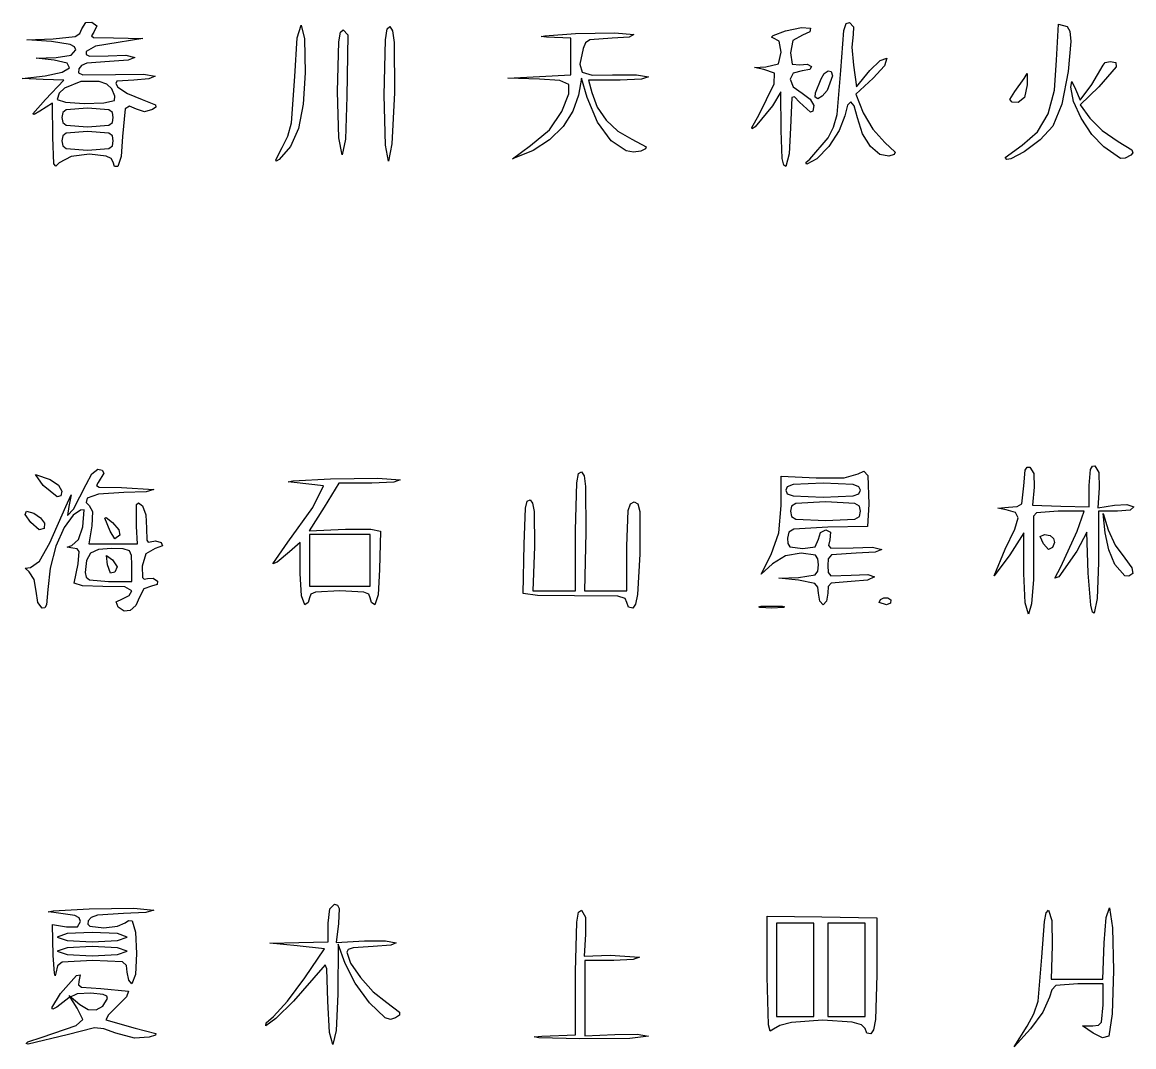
# Model space of a CAD drawing. Extents: x 1 to 127, y 137 to 199.
# Drawn here: x 1 to 68.2, y 137.3 to 199.2 of the extents above; entities that cross this region are included whole.
import ezdxf

# ---------------------------------------------------------------- set-up
doc = ezdxf.new("R2010")
doc.units = 0
doc.layers.add('LAYER_1', color=7, linetype='CONTINUOUS')

msp = doc.modelspace()

# ---------------------------------------------------------------- linework, layer by layer
at = {"layer": 'LAYER_1'}
for p, q in [((4.598, 198.778), (4.822, 199.161)), ((4.822, 199.161), (5.202, 199.169)), ((5.202, 199.169), (5.501, 198.945)), ((5.501, 198.945), (5.31, 198.573)), ((17.609, 198.222), (17.85, 198.989)), ((17.85, 198.989), (18.046, 198.166)), ((23.043, 198.768), (23.213, 198.907)), ((23.213, 198.907), (23.375, 198.646)), ((47.127, 198.645), (48.091, 198.854)), ((48.091, 198.854), (48.629, 198.803)), ((50.642, 198.67), (50.782, 199.092)), ((50.782, 199.092), (50.985, 199.145)), ((50.985, 199.145), (51.23, 198.885)), ((51.23, 198.885), (51.204, 198.434)), ((63.494, 196.872), (63.618, 199.059)), ((63.618, 199.059), (64.136, 198.906)), ((64.136, 198.906), (64.298, 198.625)), ((2.86, 198.161), (4.181, 198.309)), ((4.181, 198.309), (4.461, 198.488)), ((4.461, 198.488), (4.598, 198.778)), ((5.31, 198.573), (5.181, 198.356)), ((5.181, 198.356), (5.291, 198.238)), ((5.291, 198.238), (6.502, 198.218)), ((6.502, 198.218), (8.279, 198.192)), ((8.279, 198.192), (6.795, 197.952)), ((17.458, 195.898), (17.609, 198.222)), ((20.113, 197.986), (20.221, 198.578)), ((20.221, 198.578), (20.391, 198.707)), ((20.391, 198.707), (20.673, 198.401)), ((20.673, 198.401), (20.602, 194.685)), ((22.934, 198.114), (23.043, 198.768)), ((23.375, 198.646), (23.47, 197.953)), ((32.348, 198.298), (32.574, 198.35)), ((32.667, 198.265), (32.348, 198.298)), ((32.574, 198.35), (34.431, 198.481)), ((34.149, 198.213), (32.667, 198.265)), ((34.149, 197.097), (34.149, 198.213)), ((34.431, 198.481), (36.802, 198.533)), ((36.637, 198.213), (35.297, 198.106)), ((37.671, 198.276), (36.637, 198.213)), ((36.802, 198.533), (37.945, 198.428)), ((37.945, 198.428), (37.671, 198.276)), ((46.263, 198.27), (46.378, 198.361)), ((46.355, 198.232), (46.263, 198.27)), ((46.736, 198.023), (46.355, 198.232)), ((46.378, 198.361), (47.127, 198.645)), ((48.14, 198.384), (47.557, 198.065)), ((48.583, 198.582), (48.14, 198.384)), ((48.629, 198.803), (48.583, 198.582)), ((50.463, 196.261), (50.642, 198.67)), ((51.204, 198.434), (51.136, 197.656)), ((64.298, 198.625), (64.355, 198.014)), ((1.27, 198.108), (2.86, 198.161)), ((2.752, 198.005), (1.27, 198.108)), ((3.889, 197.83), (2.752, 198.005)), ((4.151, 197.685), (3.889, 197.83)), ((4.233, 197.493), (4.151, 197.685)), ((5.413, 197.731), (4.854, 197.397)), ((6.795, 197.952), (5.413, 197.731)), ((18.046, 198.166), (18.083, 196.108)), ((20.038, 194.991), (20.113, 197.986)), ((22.86, 194.761), (22.934, 198.114)), ((23.47, 197.953), (23.48, 194.894)), ((34.891, 197.578), (34.691, 196.643)), ((35.031, 197.914), (34.891, 197.578)), ((35.297, 198.106), (35.031, 197.914)), ((46.849, 197.366), (46.736, 198.023)), ((47.557, 198.065), (47.413, 197.328)), ((51.136, 197.656), (51.222, 196.57)), ((64.355, 198.014), (64.213, 196.192)), ((1.834, 196.989), (3.034, 197.036)), ((2.91, 196.877), (1.834, 196.989)), ((3.704, 196.692), (2.91, 196.877)), ((3.034, 197.036), (3.947, 197.17)), ((3.947, 197.17), (4.233, 197.493)), ((4.854, 197.397), (4.855, 197.21)), ((4.855, 197.21), (5.044, 197.112)), ((5.044, 197.112), (6.181, 197.145)), ((6.181, 197.145), (7.253, 197.173)), ((7.398, 196.873), (6.256, 196.802)), ((7.253, 197.173), (7.786, 197.043)), ((7.786, 197.043), (7.398, 196.873)), ((34.149, 195.981), (34.149, 197.097)), ((46.698, 196.651), (46.849, 197.366)), ((47.413, 197.328), (47.518, 196.642)), ((52.216, 196.243), (52.848, 196.866)), ((52.848, 196.866), (53.247, 196.989)), ((53.247, 196.989), (53.101, 196.541)), ((63.37, 195.055), (63.494, 196.872)), ((3.394, 196.142), (3.851, 196.422)), ((3.851, 196.422), (3.704, 196.692)), ((4.4, 196.343), (4.382, 196.103)), ((4.565, 196.563), (4.4, 196.343)), ((4.894, 196.704), (4.565, 196.563)), ((6.256, 196.802), (4.894, 196.704)), ((34.691, 196.643), (34.828, 196.151)), ((45.249, 196.424), (45.932, 196.477)), ((45.816, 196.315), (45.249, 196.424)), ((46.452, 196.088), (45.816, 196.315)), ((45.932, 196.477), (46.698, 196.651)), ((47.518, 196.642), (47.977, 196.601)), ((48.136, 196.237), (47.592, 196.086)), ((47.977, 196.601), (48.422, 196.63)), ((48.599, 196.312), (48.136, 196.237)), ((48.422, 196.63), (48.7, 196.493)), ((48.7, 196.493), (48.599, 196.312)), ((49.466, 196.069), (49.688, 196.223)), ((49.688, 196.223), (49.875, 196.186)), ((49.875, 196.186), (49.953, 195.936)), ((50.242, 193.602), (50.463, 196.261)), ((51.222, 196.57), (51.418, 195.265)), ((51.418, 195.265), (52.216, 196.243)), ((53.101, 196.541), (52.425, 195.79)), ((64.213, 196.192), (63.82, 194.221)), ((65.624, 195.401), (66.322, 196.574)), ((67.1, 196.47), (66.053, 195.262)), ((66.322, 196.574), (66.447, 196.735)), ((66.447, 196.735), (66.746, 196.802)), ((66.746, 196.802), (67.089, 196.726)), ((67.089, 196.726), (67.1, 196.47)), ((0.988, 195.761), (2.377, 195.929)), ((2.244, 195.717), (0.988, 195.761)), ((3.501, 195.673), (2.244, 195.717)), ((2.377, 195.929), (3.394, 196.142)), ((2.386, 194.492), (3.501, 195.673)), ((4.531, 195.583), (3.536, 195.189)), ((4.382, 196.103), (4.655, 195.982)), ((5.638, 195.596), (4.531, 195.583)), ((4.655, 195.982), (6.627, 196.01)), ((6.092, 195.431), (5.638, 195.596)), ((6.627, 196.01), (8.325, 196.031)), ((6.714, 195.598), (6.636, 195.47)), ((7.727, 195.673), (6.714, 195.598)), ((8.648, 195.741), (7.727, 195.673)), ((8.325, 196.031), (9.031, 195.904)), ((9.031, 195.904), (8.648, 195.741)), ((17.256, 193.084), (17.458, 195.898)), ((18.083, 196.108), (17.964, 194.208)), ((30.339, 195.783), (32.244, 195.882)), ((32.244, 195.728), (30.339, 195.783)), ((32.244, 195.882), (34.149, 195.981)), ((33.474, 195.654), (32.244, 195.728)), ((34.032, 195.413), (33.474, 195.654)), ((34.799, 195.792), (34.604, 194.753)), ((35.142, 194.629), (34.799, 195.792)), ((34.828, 196.151), (35.441, 195.976)), ((37.129, 195.673), (35.217, 195.673)), ((35.217, 195.673), (35.407, 194.914)), ((35.441, 195.976), (36.671, 195.995)), ((36.671, 195.995), (38.114, 195.998)), ((38.418, 195.733), (37.129, 195.673)), ((38.114, 195.998), (38.835, 195.879)), ((38.835, 195.879), (38.418, 195.733)), ((46.434, 195.44), (46.452, 196.088)), ((47.592, 196.086), (47.407, 195.721)), ((47.407, 195.721), (47.582, 195.274)), ((48.942, 194.897), (49.281, 195.743)), ((49.281, 195.743), (49.466, 196.069)), ((49.953, 195.936), (49.632, 195.053)), ((52.425, 195.79), (51.37, 194.824)), ((60.98, 194.979), (61.539, 195.772)), ((61.539, 195.772), (61.735, 196.078)), ((61.735, 196.078), (61.73, 195.393)), ((64.371, 195.249), (64.428, 195.597)), ((64.428, 195.597), (64.654, 195.134)), ((3.222, 194.876), (3.104, 194.5)), ((3.536, 195.189), (3.222, 194.876)), ((6.407, 195.139), (6.092, 195.431)), ((6.592, 194.711), (6.407, 195.139)), ((6.636, 195.47), (6.772, 195.251)), ((6.772, 195.251), (7.346, 194.855)), ((7.346, 194.855), (8.235, 194.495)), ((20.114, 192.186), (20.038, 194.991)), ((20.038, 194.991), (20.038, 194.991)), ((23.48, 194.894), (23.332, 191.822)), ((33.594, 193.771), (34.034, 194.841)), ((34.034, 194.841), (34.032, 195.413)), ((35.407, 194.914), (35.746, 194.033)), ((45.514, 193.556), (46.434, 195.44)), ((46.847, 194.967), (46.329, 194.121)), ((46.848, 192.622), (46.847, 194.967)), ((47.582, 195.274), (48.119, 194.877)), ((48.119, 194.877), (48.617, 194.524)), ((48.913, 194.648), (48.942, 194.897)), ((48.942, 194.897), (48.942, 194.897)), ((49.632, 195.053), (49.344, 194.691)), ((51.37, 194.824), (51.823, 193.691)), ((60.678, 194.507), (60.98, 194.979)), ((61.73, 195.393), (61.562, 194.622)), ((62.996, 193.629), (63.37, 195.055)), ((64.534, 194.379), (64.371, 195.249)), ((64.654, 195.134), (64.926, 194.454)), ((64.926, 194.454), (65.624, 195.401)), ((66.053, 195.262), (64.937, 194.172)), ((1.636, 193.633), (2.386, 194.492)), ((2.822, 194.275), (2.046, 193.793)), ((2.831, 192.222), (2.822, 194.275)), ((3.104, 194.5), (3.608, 194.339)), ((3.608, 194.339), (4.737, 194.266)), ((4.737, 194.266), (5.916, 194.294)), ((5.916, 194.294), (6.569, 194.433)), ((6.569, 194.433), (6.592, 194.711)), ((6.569, 194.433), (6.569, 194.433)), ((8.235, 194.495), (9.048, 194.174)), ((9.048, 194.174), (9.065, 194.041)), ((17.964, 194.208), (17.676, 192.751)), ((20.602, 194.685), (20.526, 192.11)), ((22.94, 191.738), (22.86, 194.761)), ((22.86, 194.761), (22.86, 194.761)), ((34.604, 194.753), (34.273, 193.789)), ((35.764, 193.122), (35.142, 194.629)), ((47.498, 194.612), (47.423, 192.797)), ((47.656, 194.663), (47.498, 194.612)), ((47.962, 194.332), (47.656, 194.663)), ((48.626, 193.728), (47.962, 194.332)), ((48.617, 194.524), (48.824, 194.127)), ((49.073, 194.544), (48.913, 194.648)), ((49.344, 194.691), (49.073, 194.544)), ((50.87, 194.167), (50.705, 193.504)), ((51.064, 194.368), (50.87, 194.167)), ((51.269, 194.111), (51.064, 194.368)), ((60.823, 194.332), (60.678, 194.507)), ((60.678, 194.507), (60.678, 194.507)), ((61.172, 194.314), (60.823, 194.332)), ((61.562, 194.622), (61.172, 194.314)), ((63.82, 194.221), (63.286, 192.88)), ((64.986, 193.364), (64.534, 194.379)), ((64.937, 194.172), (65.512, 193.364)), ((1.703, 193.6), (1.636, 193.633)), ((2.046, 193.793), (1.703, 193.6)), ((3.437, 193.712), (3.387, 193.415)), ((3.651, 193.883), (3.437, 193.712)), ((4.939, 193.979), (3.651, 193.883)), ((6.227, 193.883), (4.939, 193.979)), ((6.44, 193.712), (6.227, 193.883)), ((6.491, 193.415), (6.44, 193.712)), ((7.209, 193.942), (7.056, 192.256)), ((7.462, 194.105), (7.209, 193.942)), ((7.887, 193.923), (7.462, 194.105)), ((8.375, 193.764), (7.887, 193.923)), ((8.862, 193.89), (8.375, 193.764)), ((9.065, 194.041), (8.862, 193.89)), ((32.857, 192.659), (33.594, 193.771)), ((34.273, 193.789), (33.675, 192.876)), ((35.746, 194.033), (36.282, 193.25)), ((45.078, 192.8), (45.514, 193.556)), ((46.329, 194.121), (45.294, 192.851)), ((48.777, 193.803), (48.626, 193.728)), ((48.824, 194.127), (48.777, 193.803)), ((50.029, 192.835), (50.242, 193.602)), ((50.705, 193.504), (50.365, 192.621)), ((51.467, 193.397), (51.269, 194.111)), ((51.823, 193.691), (52.391, 192.697)), ((62.352, 192.542), (62.996, 193.629)), ((3.387, 193.415), (3.437, 193.118)), ((3.437, 193.118), (3.651, 192.947)), ((3.651, 192.947), (4.939, 192.851)), ((4.939, 192.851), (6.227, 192.947)), ((6.227, 192.947), (6.44, 193.118)), ((6.44, 193.118), (6.491, 193.415)), ((6.491, 193.415), (6.491, 193.415)), ((17.042, 192.288), (17.256, 193.084)), ((33.675, 192.876), (32.858, 192.07)), ((36.577, 192.011), (35.764, 193.122)), ((36.282, 193.25), (36.988, 192.596)), ((45.294, 192.851), (45.106, 192.727)), ((49.701, 192.193), (50.029, 192.835)), ((51.781, 192.43), (51.467, 193.397)), ((63.286, 192.88), (62.506, 192.064)), ((65.628, 192.387), (64.986, 193.364)), ((65.512, 193.364), (66.256, 192.621)), ((2.905, 190.62), (2.831, 192.222)), ((2.831, 192.222), (2.831, 192.222)), ((3.437, 192.301), (3.387, 192.004)), ((3.651, 192.472), (3.437, 192.301)), ((4.939, 192.568), (3.651, 192.472)), ((6.227, 192.472), (4.939, 192.568)), ((6.44, 192.301), (6.227, 192.472)), ((6.491, 192.004), (6.44, 192.301)), ((7.056, 192.256), (6.973, 191.054)), ((16.7, 191.599), (17.042, 192.288)), ((17.676, 192.751), (17.199, 191.664)), ((20.32, 191.157), (20.114, 192.186)), ((31.71, 191.725), (32.857, 192.659)), ((36.988, 192.596), (37.837, 192.103)), ((45.106, 192.727), (45.078, 192.8)), ((46.922, 190.936), (46.848, 192.622)), ((46.848, 192.622), (46.848, 192.622)), ((47.423, 192.797), (47.333, 191.212)), ((48.591, 190.885), (49.701, 192.193)), ((50.365, 192.621), (49.731, 191.667)), ((52.257, 191.656), (51.781, 192.43)), ((52.391, 192.697), (53.12, 191.898)), ((61.417, 191.742), (62.352, 192.542)), ((66.357, 191.632), (65.628, 192.387)), ((66.256, 192.621), (67.235, 191.97)), ((3.387, 192.004), (3.437, 191.706)), ((3.437, 191.706), (3.651, 191.536)), ((3.651, 191.536), (4.939, 191.439)), ((4.939, 191.439), (6.227, 191.536)), ((6.227, 191.536), (6.44, 191.706)), ((6.44, 191.706), (6.491, 192.004)), ((6.491, 192.004), (6.491, 192.004)), ((16.319, 190.855), (16.7, 191.599)), ((17.199, 191.664), (16.509, 190.874)), ((16.7, 191.599), (16.7, 191.599)), ((20.526, 192.11), (20.32, 191.157)), ((23.125, 190.764), (22.94, 191.738)), ((23.332, 191.822), (23.125, 190.764)), ((30.615, 190.906), (31.71, 191.725)), ((31.71, 191.725), (31.71, 191.725)), ((32.858, 192.07), (31.867, 191.427)), ((37.48, 191.397), (36.577, 192.011)), ((37.837, 192.103), (38.692, 191.647)), ((38.661, 191.514), (38.374, 191.381)), ((38.692, 191.647), (38.661, 191.514)), ((49.731, 191.667), (49.012, 190.905)), ((52.814, 191.174), (52.257, 191.656)), ((53.12, 191.898), (53.756, 191.311)), ((60.396, 190.993), (61.417, 191.742)), ((62.506, 192.064), (61.549, 191.337)), ((67.367, 190.937), (66.357, 191.632)), ((66.357, 191.632), (66.357, 191.632)), ((67.235, 191.97), (68.05, 191.457)), ((3.942, 191.049), (3.215, 190.663)), ((5.044, 191.191), (3.942, 191.049)), ((6.051, 191.083), (5.044, 191.191)), ((6.371, 190.933), (6.051, 191.083)), ((6.491, 190.717), (6.371, 190.933)), ((6.973, 191.054), (6.773, 190.452)), ((16.343, 190.771), (16.319, 190.855)), ((16.509, 190.874), (16.343, 190.771)), ((31.867, 191.427), (30.615, 190.906)), ((37.934, 191.308), (37.48, 191.397)), ((38.374, 191.381), (37.934, 191.308)), ((47.011, 190.534), (46.922, 190.936)), ((47.333, 191.212), (47.131, 190.452)), ((48.345, 190.688), (48.591, 190.885)), ((49.012, 190.905), (48.416, 190.601)), ((48.591, 190.885), (48.591, 190.885)), ((53.37, 191.083), (52.814, 191.174)), ((53.681, 191.185), (53.37, 191.083)), ((53.756, 191.311), (53.681, 191.185)), ((60.488, 190.875), (60.396, 190.993)), ((60.396, 190.993), (60.396, 190.993)), ((60.738, 190.91), (60.488, 190.875)), ((61.549, 191.337), (60.738, 190.91)), ((67.651, 190.947), (67.367, 190.937)), ((67.988, 191.134), (67.651, 190.947)), ((68.119, 191.282), (67.988, 191.134)), ((68.05, 191.457), (68.119, 191.282)), ((3.02, 190.479), (2.905, 190.62)), ((3.215, 190.663), (3.02, 190.479)), ((6.574, 190.458), (6.491, 190.717)), ((6.773, 190.452), (6.574, 190.458)), ((47.131, 190.452), (47.011, 190.534)), ((48.416, 190.601), (48.345, 190.688)), ((5.202, 171.882), (5.56, 172.156)), ((5.56, 172.156), (5.822, 172.094)), ((5.822, 172.094), (5.912, 171.924)), ((34.614, 171.891), (34.784, 172.003)), ((34.784, 172.003), (34.945, 171.758)), ((51.506, 171.874), (51.862, 172.03)), ((51.862, 172.03), (52.086, 171.785)), ((61.524, 171.159), (61.607, 172.097)), ((61.607, 172.097), (61.719, 172.276)), ((61.719, 172.276), (61.884, 172.282)), ((61.884, 172.282), (62.124, 171.901)), ((65.476, 171.183), (65.559, 172.144)), ((65.559, 172.144), (65.666, 172.345)), ((65.666, 172.345), (65.821, 172.37)), ((65.821, 172.37), (66.054, 171.967)), ((2.258, 171.168), (1.788, 171.832)), ((1.788, 171.832), (2.668, 171.546)), ((2.668, 171.546), (3.176, 171.203)), ((4.857, 171.225), (5.202, 171.882)), ((5.574, 171.345), (5.474, 171.17)), ((5.912, 171.924), (5.574, 171.345)), ((17.054, 171.397), (17.342, 171.449)), ((17.427, 171.364), (17.054, 171.397)), ((17.342, 171.449), (19.614, 171.575)), ((19.191, 171.154), (17.427, 171.364)), ((19.614, 171.575), (22.484, 171.624)), ((23.439, 171.371), (22.112, 171.309)), ((22.484, 171.624), (23.834, 171.521)), ((23.834, 171.521), (23.439, 171.371)), ((34.431, 168.478), (34.506, 171.334)), ((34.506, 171.334), (34.614, 171.891)), ((34.945, 171.758), (35.04, 171.12)), ((46.849, 169.963), (46.849, 171.743)), ((46.849, 171.743), (48.97, 171.636)), ((48.97, 171.636), (50.661, 171.643)), ((50.661, 171.643), (51.506, 171.874)), ((52.086, 171.785), (52.157, 170.039)), ((62.124, 171.901), (62.141, 171.064)), ((66.054, 171.967), (66.079, 171.035)), ((3.099, 170.496), (2.258, 171.168)), ((2.258, 171.168), (2.258, 171.168)), ((3.176, 171.203), (3.387, 170.84)), ((3.387, 170.84), (3.314, 170.54)), ((4.08, 169.743), (4.857, 171.225)), ((5.593, 170.655), (4.906, 170.408)), ((5.474, 171.17), (5.638, 171.071)), ((7.119, 170.744), (5.593, 170.655)), ((5.638, 171.071), (6.983, 171.056)), ((6.983, 171.056), (8.935, 170.935)), ((8.48, 170.8), (7.119, 170.744)), ((8.935, 170.935), (8.48, 170.8)), ((18.553, 169.836), (19.191, 171.154)), ((20.122, 171.309), (19.229, 169.873)), ((22.112, 171.309), (20.122, 171.309)), ((35.04, 171.12), (35.05, 168.343)), ((47.228, 171.096), (47.131, 170.886)), ((47.131, 170.886), (47.228, 170.676)), ((47.578, 171.225), (47.228, 171.096)), ((47.228, 170.676), (47.578, 170.546)), ((49.389, 171.309), (47.578, 171.225)), ((51.2, 171.225), (49.389, 171.309)), ((51.55, 171.096), (51.2, 171.225)), ((51.2, 170.546), (51.55, 170.676)), ((51.647, 170.886), (51.55, 171.096)), ((51.55, 170.676), (51.647, 170.886)), ((51.647, 170.886), (51.647, 170.886)), ((61.4, 170.063), (61.524, 171.159)), ((62.141, 171.064), (62.038, 169.984)), ((65.476, 169.881), (65.476, 171.183)), ((66.079, 171.035), (65.991, 169.816)), ((3.314, 170.54), (3.099, 170.496)), ((3.627, 169.898), (3.954, 170.603)), ((3.954, 170.603), (3.797, 169.898)), ((4.906, 170.408), (4.856, 170.138)), ((4.856, 170.138), (5.03, 169.962)), ((7.896, 168.698), (7.901, 170.035)), ((7.901, 170.035), (8.02, 170.128)), ((8.02, 170.128), (8.247, 169.948)), ((31.403, 169.809), (31.511, 170.235)), ((31.511, 170.235), (31.679, 170.31)), ((31.679, 170.31), (31.838, 170.103)), ((31.838, 170.103), (31.932, 169.598)), ((37.617, 169.672), (37.749, 170.073)), ((37.749, 170.073), (37.968, 170.18)), ((37.968, 170.18), (38.188, 170.064)), ((38.188, 170.064), (38.308, 169.608)), ((47.748, 170.091), (47.473, 169.921)), ((47.578, 170.546), (49.389, 170.462)), ((49.53, 170.18), (47.748, 170.091)), ((49.389, 170.462), (51.2, 170.546)), ((51.312, 170.091), (49.53, 170.18)), ((51.587, 169.921), (51.312, 170.091)), ((52.157, 170.039), (52.07, 168.7)), ((61.127, 169.904), (61.4, 170.063)), ((62.038, 169.984), (63.757, 169.932)), ((65.991, 169.816), (66.998, 169.979)), ((66.998, 169.979), (67.757, 170.017)), ((67.757, 170.017), (68.168, 169.879)), ((1.158, 169.424), (1.237, 169.616)), ((1.499, 168.931), (1.158, 169.424)), ((1.237, 169.616), (1.687, 169.503)), ((1.687, 169.503), (2.083, 169.229)), ((2.653, 167.711), (3.627, 169.898)), ((4.07, 169.374), (3.514, 168.64)), ((3.797, 169.898), (3.722, 169.365)), ((3.722, 169.365), (4.08, 169.743)), ((4.506, 169.691), (4.07, 169.374)), ((4.723, 169.709), (4.506, 169.691)), ((4.646, 168.672), (4.723, 169.709)), ((5.03, 169.962), (5.234, 169.602)), ((5.234, 169.602), (5.185, 168.746)), ((8.247, 169.948), (8.465, 169.406)), ((8.465, 169.406), (8.505, 168.59)), ((17.036, 167.749), (18.553, 169.836)), ((19.229, 169.873), (18.337, 168.437)), ((31.327, 167.631), (31.403, 169.809)), ((31.932, 169.598), (31.942, 167.496)), ((37.536, 167.499), (37.617, 169.672)), ((38.308, 169.608), (38.321, 167.028)), ((46.708, 168.322), (46.849, 169.963)), ((47.473, 169.921), (47.413, 169.616)), ((47.413, 169.616), (47.473, 169.31)), ((47.473, 169.31), (47.748, 169.14)), ((51.312, 169.14), (51.587, 169.31)), ((51.647, 169.616), (51.587, 169.921)), ((51.587, 169.31), (51.647, 169.616)), ((51.647, 169.616), (51.647, 169.616)), ((59.946, 169.802), (60.607, 169.855)), ((60.466, 169.696), (59.946, 169.802)), ((61.012, 169.549), (60.466, 169.696)), ((60.607, 169.855), (61.127, 169.904)), ((61.187, 169.217), (61.012, 169.549)), ((62.112, 169.328), (62.1, 168.981)), ((62.295, 169.519), (62.112, 169.328)), ((63.608, 169.616), (62.295, 169.519)), ((65.168, 169.616), (63.608, 169.616)), ((63.757, 169.932), (65.476, 169.881)), ((64.747, 168.422), (65.168, 169.616)), ((67.186, 169.616), (66.04, 169.616)), ((66.04, 169.616), (66.04, 166.511)), ((66.433, 168.314), (66.326, 169.474)), ((66.326, 169.474), (66.628, 168.487)), ((67.95, 169.692), (67.186, 169.616)), ((68.168, 169.879), (67.95, 169.692)), ((2.014, 168.489), (1.499, 168.931)), ((1.499, 168.931), (1.499, 168.931)), ((2.083, 169.229), (2.327, 168.889)), ((2.327, 168.889), (2.319, 168.578)), ((3.514, 168.64), (3.023, 167.499)), ((4.38, 167.919), (4.646, 168.672)), ((5.185, 168.746), (5.008, 167.64)), ((5.976, 169.192), (6.051, 169.235)), ((6.298, 168.416), (5.976, 169.192)), ((6.051, 169.235), (6.436, 168.943)), ((6.436, 168.943), (6.82, 168.496)), ((7.945, 167.64), (7.896, 168.698)), ((49.671, 168.664), (47.613, 168.542)), ((47.748, 169.14), (49.53, 169.051)), ((49.53, 169.051), (51.312, 169.14)), ((52.07, 168.7), (49.671, 168.664)), ((60.984, 168.532), (61.187, 169.217)), ((62.1, 168.981), (62.103, 165.497)), ((2.319, 168.578), (2.014, 168.489)), ((6.582, 167.948), (6.298, 168.416)), ((6.298, 168.416), (6.298, 168.416)), ((6.891, 168.167), (6.582, 167.948)), ((6.82, 168.496), (6.891, 168.167)), ((8.505, 168.59), (8.517, 167.877)), ((18.337, 168.437), (20.528, 168.528)), ((20.179, 168.204), (18.344, 168.204)), ((18.344, 168.204), (18.344, 166.652)), ((22.013, 168.204), (20.179, 168.204)), ((20.528, 168.528), (22.055, 168.532)), ((22.013, 166.652), (22.013, 168.204)), ((22.055, 168.532), (22.648, 168.412)), ((22.648, 168.412), (22.578, 166.088)), ((34.431, 164.818), (34.431, 168.478)), ((35.05, 168.343), (34.963, 164.818)), ((46.25, 166.994), (46.708, 168.322)), ((47.312, 168.347), (47.24, 167.993)), ((47.24, 167.993), (47.259, 167.666)), ((47.613, 168.542), (47.312, 168.347)), ((49.107, 167.922), (49.233, 168.326)), ((49.233, 168.326), (49.549, 168.487)), ((49.549, 168.487), (49.848, 168.351)), ((49.848, 168.351), (49.8, 167.885)), ((60.4, 167.322), (60.984, 168.532)), ((61.524, 168.315), (60.684, 166.99)), ((61.524, 165.861), (61.524, 168.315)), ((62.511, 168.098), (62.775, 168.204)), ((62.712, 167.651), (62.511, 168.098)), ((62.775, 168.204), (63.108, 168.142)), ((63.108, 168.142), (63.311, 167.973)), ((63.311, 167.973), (63.368, 167.725)), ((63.751, 166.253), (64.747, 168.422)), ((65.334, 168.346), (64.72, 167.198)), ((65.416, 165.876), (65.334, 168.346)), ((66.652, 167.276), (66.433, 168.314)), ((66.628, 168.487), (67.044, 167.576)), ((2.041, 166.595), (2.653, 167.711)), ((3.023, 167.499), (2.673, 166.174)), ((3.709, 167.44), (3.993, 167.547)), ((4.044, 167.391), (3.709, 167.44)), ((3.993, 167.547), (4.38, 167.919)), ((4.299, 167.338), (4.044, 167.391)), ((4.428, 167.192), (4.299, 167.338)), ((5.008, 167.64), (6.477, 167.64)), ((5.594, 167.296), (5.11, 167.075)), ((6.38, 167.358), (5.594, 167.296)), ((7.092, 167.341), (6.38, 167.358)), ((6.477, 167.64), (7.945, 167.64)), ((7.461, 167.231), (7.092, 167.341)), ((9.028, 167.359), (8.455, 167.038)), ((8.517, 167.877), (8.596, 167.747)), ((8.596, 167.747), (8.725, 167.766)), ((8.725, 167.766), (9.044, 167.836)), ((9.471, 167.536), (9.028, 167.359)), ((9.044, 167.836), (9.381, 167.739)), ((9.381, 167.739), (9.471, 167.536)), ((16.125, 166.435), (17.036, 167.749)), ((17.78, 167.738), (17.145, 167.167)), ((17.78, 165.855), (17.78, 167.738)), ((31.256, 164.641), (31.327, 167.631)), ((31.942, 167.496), (31.852, 164.818)), ((37.536, 164.818), (37.536, 167.499)), ((47.259, 167.666), (47.386, 167.473)), ((47.386, 167.473), (48.157, 167.358)), ((48.157, 167.358), (48.917, 167.47)), ((48.917, 167.47), (49.107, 167.922)), ((49.8, 167.885), (49.728, 167.551)), ((49.728, 167.551), (49.862, 167.387)), ((49.862, 167.387), (51.204, 167.415)), ((51.204, 167.415), (52.374, 167.439)), ((52.374, 167.439), (52.945, 167.311)), ((52.945, 167.311), (52.546, 167.145)), ((59.728, 165.724), (60.4, 167.322)), ((63.023, 167.311), (62.712, 167.651)), ((62.712, 167.651), (62.712, 167.651)), ((63.26, 167.426), (63.023, 167.311)), ((63.368, 167.725), (63.26, 167.426)), ((67.044, 167.576), (67.618, 166.774)), ((4.366, 166.441), (4.428, 167.192)), ((4.865, 166.636), (4.798, 165.924)), ((5.11, 167.075), (4.865, 166.636)), ((6.139, 166.377), (6.088, 166.939)), ((6.088, 166.939), (6.443, 166.681)), ((6.443, 166.681), (6.716, 166.266)), ((7.599, 166.937), (7.461, 167.231)), ((7.62, 166.37), (7.599, 166.937)), ((8.455, 167.038), (8.237, 166.29)), ((17.145, 167.167), (16.395, 166.54)), ((18.344, 166.652), (18.344, 165.1)), ((22.013, 165.1), (22.013, 166.652)), ((22.013, 166.652), (22.013, 166.652)), ((38.321, 167.028), (38.176, 164.595)), ((45.651, 165.806), (46.25, 166.994)), ((47.115, 166.915), (46.339, 166.441)), ((48.067, 167.076), (47.115, 166.915)), ((48.932, 166.957), (48.067, 167.076)), ((49.074, 166.744), (48.932, 166.957)), ((49.107, 166.37), (49.074, 166.744)), ((49.705, 166.752), (49.671, 166.331)), ((49.904, 166.974), (49.705, 166.752)), ((51.381, 167.076), (49.904, 166.974)), ((52.546, 167.145), (51.381, 167.076)), ((60.684, 166.99), (59.728, 165.724)), ((64.72, 167.198), (63.64, 165.664)), ((67.028, 166.409), (66.652, 167.276)), ((67.618, 166.774), (68.047, 166.205)), ((1.158, 166.172), (1.497, 166.225)), ((1.411, 165.95), (1.158, 166.172)), ((1.71, 165.495), (1.411, 165.95)), ((1.497, 166.225), (2.041, 166.595)), ((2.673, 166.174), (2.54, 164.885)), ((4.132, 165.271), (4.366, 166.441)), ((6.319, 165.87), (6.139, 166.377)), ((6.139, 166.377), (6.139, 166.377)), ((6.716, 166.266), (6.586, 165.929)), ((7.62, 165.382), (7.62, 166.37)), ((7.62, 166.37), (7.62, 166.37)), ((8.237, 166.29), (8.254, 165.61)), ((16.395, 166.54), (16.125, 166.435)), ((22.578, 166.088), (22.498, 164.571)), ((46.339, 166.441), (45.651, 165.806)), ((48.911, 165.771), (49.071, 165.991)), ((49.071, 165.991), (49.107, 166.37)), ((49.671, 166.331), (49.698, 165.91)), ((63.397, 165.568), (63.751, 166.253)), ((66.04, 166.511), (65.959, 164.342)), ((67.632, 165.72), (67.028, 166.409)), ((67.028, 166.409), (67.028, 166.409)), ((68.047, 166.205), (68.114, 165.857)), ((1.834, 164.781), (1.71, 165.495)), ((4.622, 165.11), (4.132, 165.271)), ((4.798, 165.924), (4.849, 165.644)), ((4.849, 165.644), (5.052, 165.48)), ((5.052, 165.48), (6.209, 165.382)), ((6.209, 165.382), (7.62, 165.382)), ((6.586, 165.929), (6.319, 165.87)), ((8.254, 165.61), (8.367, 165.511)), ((8.367, 165.511), (8.562, 165.545)), ((8.562, 165.545), (8.908, 165.568)), ((8.908, 165.568), (9.16, 165.401)), ((9.16, 165.401), (9.138, 165.185)), ((17.861, 164.513), (17.78, 165.855)), ((17.78, 165.855), (17.78, 165.855)), ((46.708, 165.566), (47.907, 165.615)), ((47.907, 165.458), (46.708, 165.566)), ((47.907, 165.615), (48.911, 165.771)), ((48.902, 165.251), (47.907, 165.458)), ((49.698, 165.91), (49.859, 165.708)), ((49.883, 165.276), (49.706, 165.065)), ((49.859, 165.708), (51.082, 165.753)), ((51.082, 165.382), (49.883, 165.276)), ((51.082, 165.753), (52.096, 165.797)), ((52.079, 165.461), (51.082, 165.382)), ((52.493, 165.651), (52.079, 165.461)), ((52.096, 165.797), (52.493, 165.651)), ((61.603, 164.091), (61.524, 165.861)), ((61.524, 165.861), (61.524, 165.861)), ((62.103, 165.497), (61.978, 164.016)), ((63.64, 165.664), (63.397, 165.568)), ((65.564, 163.939), (65.416, 165.876)), ((67.872, 165.693), (67.632, 165.72)), ((68.114, 165.857), (67.872, 165.693)), ((1.938, 164.111), (1.834, 164.781)), ((2.54, 164.885), (2.456, 163.966)), ((5.856, 165.079), (4.622, 165.11)), ((7.184, 165.044), (5.856, 165.079)), ((7.62, 164.811), (7.184, 165.044)), ((7.452, 164.535), (7.62, 164.811)), ((8.347, 164.921), (8.076, 164.426)), ((8.796, 165.1), (8.347, 164.921)), ((9.138, 165.185), (8.796, 165.1)), ((18.344, 165.1), (20.179, 165.1)), ((18.428, 164.601), (18.344, 164.394)), ((18.721, 164.731), (18.428, 164.601)), ((20.179, 164.818), (18.721, 164.731)), ((20.179, 165.1), (22.013, 165.1)), ((21.637, 164.731), (20.179, 164.818)), ((21.93, 164.601), (21.637, 164.731)), ((22.013, 164.394), (21.93, 164.601)), ((32.139, 164.532), (31.256, 164.641)), ((31.852, 164.818), (33.142, 164.818)), ((33.142, 164.818), (34.431, 164.818)), ((34.963, 164.818), (36.249, 164.818)), ((36.249, 164.818), (37.536, 164.818)), ((38.176, 164.595), (38.052, 163.993)), ((49.068, 165.027), (48.902, 165.251)), ((49.107, 164.66), (49.068, 165.027)), ((49.19, 164.174), (49.107, 164.66)), ((49.107, 164.66), (49.107, 164.66)), ((49.671, 164.677), (49.588, 164.178)), ((49.706, 165.065), (49.671, 164.677)), ((2.187, 163.762), (1.938, 164.111)), ((2.456, 163.966), (2.347, 163.78)), ((6.667, 164.137), (7.05, 164.334)), ((6.788, 163.812), (6.667, 164.137)), ((7.05, 164.334), (7.452, 164.535)), ((8.076, 164.426), (7.849, 163.915)), ((18.062, 163.971), (17.861, 164.513)), ((18.262, 164.095), (18.062, 163.971)), ((18.344, 164.394), (18.262, 164.095)), ((22.096, 164.095), (22.013, 164.394)), ((22.296, 163.971), (22.096, 164.095)), ((22.498, 164.571), (22.296, 163.971)), ((34.361, 164.516), (32.139, 164.532)), ((36.988, 164.478), (34.361, 164.516)), ((37.429, 164.345), (36.988, 164.478)), ((37.536, 164.104), (37.429, 164.345)), ((37.639, 163.812), (37.536, 164.104)), ((37.536, 164.104), (37.536, 164.104)), ((38.052, 163.993), (37.888, 163.759)), ((49.389, 163.971), (49.19, 164.174)), ((49.588, 164.178), (49.389, 163.971)), ((52.776, 164.096), (52.863, 164.283)), ((53.216, 163.971), (52.776, 164.096)), ((52.776, 164.096), (52.776, 164.096)), ((52.863, 164.283), (53.066, 164.386)), ((53.066, 164.386), (53.301, 164.384)), ((53.474, 164.055), (53.216, 163.971)), ((53.301, 164.384), (53.478, 164.258)), ((53.478, 164.258), (53.474, 164.055)), ((61.807, 163.407), (61.603, 164.091)), ((61.978, 164.016), (61.807, 163.407)), ((65.666, 163.521), (65.564, 163.939)), ((65.959, 164.342), (65.772, 163.456)), ((2.347, 163.78), (2.187, 163.762)), ((7.14, 163.578), (6.788, 163.812)), ((6.788, 163.812), (6.788, 163.812)), ((7.515, 163.622), (7.14, 163.578)), ((7.849, 163.915), (7.515, 163.622)), ((37.888, 163.759), (37.639, 163.812)), ((45.503, 163.841), (45.649, 163.888)), ((45.574, 163.802), (45.503, 163.841)), ((46.284, 163.766), (45.574, 163.802)), ((45.649, 163.888), (46.919, 163.888)), ((45.649, 163.888), (45.649, 163.888)), ((46.995, 163.802), (46.284, 163.766)), ((46.919, 163.888), (47.066, 163.841)), ((47.066, 163.841), (46.995, 163.802)), ((65.772, 163.456), (65.666, 163.521)), ((19.569, 145.593), (19.87, 145.864)), ((19.87, 145.864), (20.051, 145.807)), ((20.051, 145.807), (20.148, 145.615)), ((2.56, 145.412), (2.853, 145.47)), ((2.893, 145.365), (2.56, 145.412)), ((2.853, 145.47), (5.037, 145.591)), ((4.171, 145.197), (2.893, 145.365)), ((4.437, 145.046), (4.171, 145.197)), ((5.037, 145.591), (7.736, 145.622)), ((5.53, 145.208), (5.153, 145.077)), ((7.102, 145.3), (5.53, 145.208)), ((8.45, 145.362), (7.102, 145.3)), ((7.736, 145.622), (8.934, 145.511)), ((8.934, 145.511), (8.45, 145.362)), ((19.473, 144.735), (19.569, 145.593)), ((20.148, 145.615), (20.111, 144.707)), ((34.506, 144.793), (34.615, 145.382)), ((34.615, 145.382), (34.784, 145.51)), ((34.784, 145.51), (35.024, 145.088)), ((46.011, 141.49), (46.002, 145.158)), ((46.002, 145.158), (49.318, 145.107)), ((62.767, 144.82), (62.881, 145.357)), ((62.881, 145.357), (63.015, 145.508)), ((63.015, 145.508), (63.212, 144.881)), ((66.509, 145.06), (66.702, 145.652)), ((66.702, 145.652), (66.889, 144.447)), ((2.865, 142.781), (2.822, 144.637)), ((2.822, 144.637), (3.669, 144.513)), ((3.669, 144.513), (4.329, 144.513)), ((4.329, 144.513), (4.516, 144.83)), ((4.516, 144.83), (4.437, 145.046)), ((4.978, 144.876), (4.95, 144.67)), ((4.95, 144.67), (5.076, 144.54)), ((5.153, 145.077), (4.978, 144.876)), ((5.076, 144.54), (5.919, 144.453)), ((5.919, 144.453), (6.75, 144.537)), ((6.75, 144.537), (7.2, 144.74)), ((7.2, 144.74), (7.402, 144.895)), ((7.402, 144.895), (7.64, 144.864)), ((7.64, 144.864), (7.837, 144.178)), ((19.473, 143.606), (19.473, 144.735)), ((20.111, 144.707), (19.956, 143.55)), ((34.431, 141.808), (34.506, 144.793)), ((35.024, 145.088), (35.039, 144.06)), ((47.696, 144.735), (46.567, 144.735)), ((46.567, 144.735), (46.567, 141.913)), ((48.824, 144.735), (47.696, 144.735)), ((48.824, 141.913), (48.824, 144.735)), ((49.318, 145.107), (52.634, 145.055)), ((50.8, 144.735), (49.671, 144.735)), ((49.671, 144.735), (49.671, 141.913)), ((51.929, 144.735), (50.8, 144.735)), ((51.929, 141.913), (51.929, 144.735)), ((52.634, 145.055), (52.634, 141.603)), ((62.61, 142.673), (62.767, 144.82)), ((63.212, 144.881), (63.246, 143.379)), ((66.381, 143.536), (66.509, 145.06)), ((66.889, 144.447), (66.938, 141.868)), ((3.704, 144.091), (3.104, 143.888)), ((3.104, 143.888), (3.704, 143.686)), ((5.221, 144.171), (3.704, 144.091)), ((6.738, 144.091), (5.221, 144.171)), ((7.338, 143.888), (6.738, 144.091)), ((6.738, 143.686), (7.338, 143.888)), ((7.338, 143.888), (7.338, 143.888)), ((7.837, 144.178), (7.898, 142.883)), ((35.039, 144.06), (34.942, 142.728)), ((3.704, 143.244), (3.104, 143.042)), ((3.704, 143.686), (5.221, 143.606)), ((5.221, 143.324), (3.704, 143.244)), ((5.221, 143.606), (6.738, 143.686)), ((6.738, 143.244), (5.221, 143.324)), ((7.338, 143.042), (6.738, 143.244)), ((15.946, 143.511), (17.709, 143.559)), ((17.596, 143.347), (15.946, 143.511)), ((19.247, 143.183), (17.596, 143.347)), ((17.709, 143.559), (19.473, 143.606)), ((18.07, 141.423), (19.247, 143.183)), ((19.956, 143.55), (21.667, 143.648)), ((20.082, 143.465), (20.06, 140.431)), ((20.502, 142.281), (20.082, 143.465)), ((20.697, 143.126), (20.602, 142.966)), ((20.988, 143.238), (20.697, 143.126)), ((22.201, 143.324), (20.988, 143.238)), ((21.667, 143.648), (22.937, 143.656)), ((23.269, 143.386), (22.201, 143.324)), ((22.937, 143.656), (23.589, 143.535)), ((23.589, 143.535), (23.269, 143.386)), ((63.246, 143.379), (63.18, 141.348)), ((66.298, 141.348), (66.381, 143.536)), ((2.929, 141.698), (2.865, 142.781)), ((2.865, 142.781), (2.865, 142.781)), ((3.104, 143.042), (3.704, 142.84)), ((5.24, 142.477), (3.399, 142.377)), ((3.704, 142.84), (5.221, 142.76)), ((5.221, 142.76), (6.738, 142.84)), ((7.057, 142.383), (5.24, 142.477)), ((6.738, 142.84), (7.338, 143.042)), ((7.338, 143.042), (7.338, 143.042)), ((7.898, 142.883), (7.824, 141.629)), ((20.602, 142.966), (20.835, 142.302)), ((34.942, 142.728), (36.52, 142.792)), ((36.736, 142.477), (34.996, 142.477)), ((34.996, 142.477), (34.996, 140.194)), ((36.52, 142.792), (38.287, 142.667)), ((37.909, 142.533), (36.736, 142.477)), ((38.287, 142.667), (37.909, 142.533)), ((62.39, 140.018), (62.61, 142.673)), ((3.128, 142.146), (3.024, 141.701)), ((3.399, 142.377), (3.128, 142.146)), ((7.298, 142.173), (7.057, 142.383)), ((7.338, 141.772), (7.298, 142.173)), ((7.421, 141.273), (7.338, 141.772)), ((19.147, 142.054), (17.392, 140.005)), ((19.298, 142.21), (19.147, 142.054)), ((19.394, 141.966), (19.298, 142.21)), ((19.465, 140.008), (19.394, 141.966)), ((21.108, 141.096), (20.502, 142.281)), ((20.835, 142.302), (21.424, 141.437)), ((34.431, 137.986), (34.431, 141.808)), ((46.567, 141.913), (46.567, 139.091)), ((48.824, 139.091), (48.824, 141.913)), ((48.824, 141.913), (48.824, 141.913)), ((49.671, 141.913), (49.671, 139.091)), ((51.929, 139.091), (51.929, 141.913)), ((51.929, 141.913), (51.929, 141.913)), ((66.938, 141.868), (66.857, 139.243)), ((2.975, 141.546), (2.929, 141.698)), ((3.024, 141.701), (2.975, 141.546)), ((3.309, 140.477), (4.27, 141.569)), ((4.27, 141.569), (4.482, 141.595)), ((4.413, 141.207), (4.396, 140.996)), ((4.482, 141.595), (4.413, 141.207)), ((7.62, 141.066), (7.421, 141.273)), ((7.824, 141.629), (7.62, 141.066)), ((17.026, 140.014), (18.07, 141.423)), ((21.977, 139.908), (21.108, 141.096)), ((21.424, 141.437), (22.207, 140.577)), ((46.087, 138.578), (46.011, 141.49)), ((46.011, 141.49), (46.011, 141.49)), ((52.634, 141.603), (52.554, 138.908)), ((63.18, 141.348), (64.739, 141.348)), ((64.739, 141.348), (66.298, 141.348)), ((2.779, 139.616), (3.309, 140.477)), ((4.302, 140.445), (3.811, 140.221)), ((5.125, 140.505), (4.302, 140.445)), ((4.396, 140.996), (4.576, 140.867)), ((4.576, 140.867), (5.747, 140.784)), ((5.874, 140.41), (5.125, 140.505)), ((5.747, 140.784), (7.416, 140.611)), ((6.095, 140.307), (5.874, 140.41)), ((7.416, 140.611), (7.29, 140.281)), ((20.06, 140.431), (19.966, 138.232)), ((22.207, 140.577), (23.023, 139.924)), ((63.217, 140.705), (63.083, 140.248)), ((63.455, 140.95), (63.217, 140.705)), ((64.792, 141.066), (63.455, 140.95)), ((66.322, 141.066), (64.792, 141.066)), ((66.322, 139.796), (66.322, 141.066)), ((3.811, 140.221), (3.082, 139.643)), ((4.315, 139.594), (3.832, 140.361)), ((3.832, 140.361), (4.473, 139.808)), ((4.473, 139.808), (4.975, 139.518)), ((5.869, 139.711), (6.145, 140.169)), ((6.145, 140.169), (6.095, 140.307)), ((7.29, 140.281), (6.746, 139.73)), ((16.169, 139.095), (17.026, 140.014)), ((17.392, 140.005), (16.322, 138.97)), ((19.549, 138.123), (19.465, 140.008)), ((19.465, 140.008), (19.465, 140.008)), ((22.927, 139.002), (21.977, 139.908)), ((23.023, 139.924), (23.797, 139.346)), ((34.996, 140.194), (34.996, 137.91)), ((62.138, 139.249), (62.39, 140.018)), ((63.083, 140.248), (62.667, 139.351)), ((66.217, 138.74), (66.322, 139.796)), ((2.831, 139.537), (2.779, 139.616)), ((3.082, 139.643), (2.831, 139.537)), ((4.652, 138.895), (4.315, 139.594)), ((4.975, 139.518), (5.46, 139.49)), ((5.46, 139.49), (5.869, 139.711)), ((6.193, 139.187), (6.046, 138.877)), ((6.746, 139.73), (6.193, 139.187)), ((15.735, 138.693), (16.169, 139.095)), ((23.782, 139.175), (23.541, 139.004)), ((23.797, 139.346), (23.782, 139.175)), ((46.567, 139.091), (47.696, 139.091)), ((47.696, 139.091), (48.824, 139.091)), ((49.671, 139.091), (50.8, 139.091)), ((50.8, 139.091), (51.929, 139.091)), ((61.717, 138.497), (62.138, 139.249)), ((62.667, 139.351), (61.918, 138.343)), ((66.857, 139.243), (66.656, 137.9)), ((2.202, 137.837), (4.248, 138.534)), ((5.35, 138.402), (3.706, 137.974)), ((4.248, 138.534), (4.652, 138.895)), ((5.923, 138.331), (5.35, 138.402)), ((6.046, 138.877), (7.822, 138.389)), ((16.322, 138.97), (15.705, 138.526)), ((15.705, 138.526), (15.735, 138.693)), ((23.242, 138.909), (22.927, 139.002)), ((23.541, 139.004), (23.242, 138.909)), ((46.202, 138.196), (46.087, 138.578)), ((46.786, 138.546), (46.395, 138.315)), ((47.484, 138.715), (46.786, 138.546)), ((49.361, 138.862), (47.484, 138.715)), ((51.139, 138.746), (49.361, 138.862)), ((51.713, 138.588), (51.139, 138.746)), ((51.929, 138.362), (51.713, 138.588)), ((52.554, 138.908), (52.445, 138.273)), ((60.934, 137.256), (61.717, 138.497)), ((61.717, 138.497), (61.717, 138.497)), ((65.719, 138.07), (65.068, 138.526)), ((65.068, 138.526), (65.695, 138.526)), ((65.695, 138.526), (66.027, 138.567)), ((66.027, 138.567), (66.217, 138.74)), ((1.334, 137.547), (2.202, 137.837)), ((3.706, 137.974), (1.349, 137.416)), ((2.202, 137.837), (2.202, 137.837)), ((6.648, 138.082), (5.923, 138.331)), ((7.767, 137.785), (6.648, 138.082)), ((8.666, 137.828), (7.767, 137.785)), ((7.822, 138.389), (9.07, 138.065)), ((9.046, 137.955), (8.666, 137.828)), ((9.07, 138.065), (9.046, 137.955)), ((19.756, 137.397), (19.549, 138.123)), ((19.966, 138.232), (19.756, 137.397)), ((31.934, 137.847), (32.385, 137.889)), ((32.218, 137.804), (31.934, 137.847)), ((34.69, 137.736), (32.218, 137.804)), ((32.385, 137.889), (34.431, 137.986)), ((32.385, 137.889), (32.385, 137.889)), ((37.701, 137.757), (34.69, 137.736)), ((34.996, 137.91), (36.809, 138.004)), ((36.809, 138.004), (38.152, 138.008)), ((38.832, 137.888), (37.701, 137.757)), ((38.152, 138.008), (38.832, 137.888)), ((46.395, 138.315), (46.202, 138.196)), ((52.033, 138.081), (51.929, 138.362)), ((52.282, 138.032), (52.033, 138.081)), ((52.445, 138.273), (52.282, 138.032)), ((61.918, 138.343), (60.934, 137.256)), ((66.28, 137.797), (65.719, 138.07)), ((66.656, 137.9), (66.28, 137.797)), ((1.218, 137.455), (1.334, 137.547)), ((1.349, 137.416), (1.218, 137.455))]:
    msp.add_line(p, q, dxfattribs=at)

doc.saveas('drawing.dxf')
